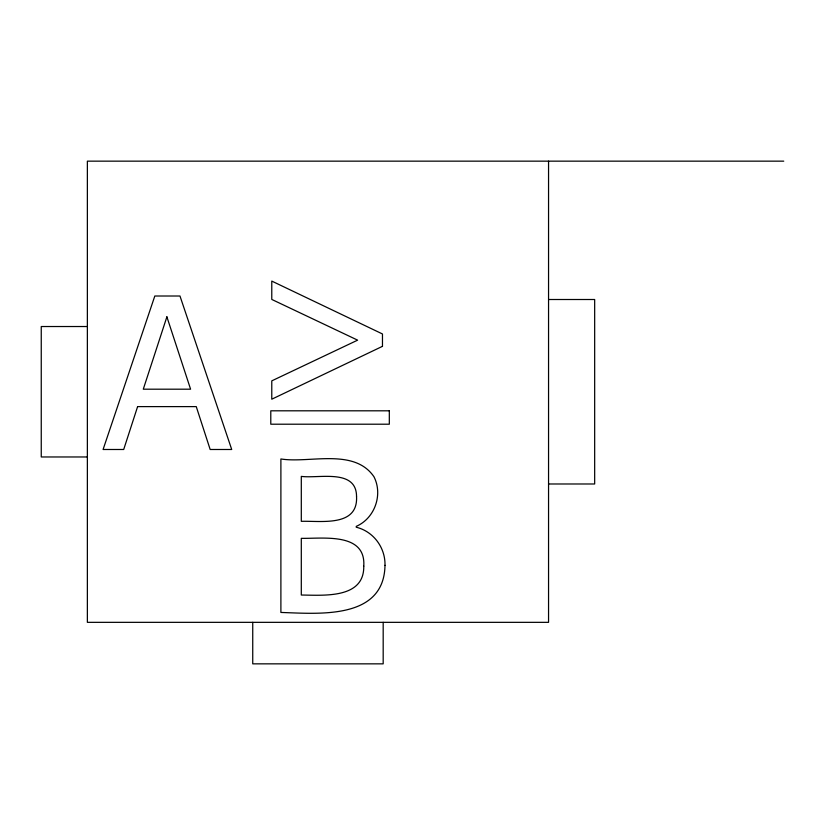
<?xml version="1.0" encoding="UTF-8"?>
<svg xmlns="http://www.w3.org/2000/svg" width="825" height="825" viewBox="0 0 825 825"><rect width="100%" height="100%" fill="white"/><g stroke="black" fill="none" stroke-linecap="round" stroke-linejoin="round"><path stroke-width="1.24" d="M783.75 161.153L87.367 161.153L87.367 622.339L548.553 622.339L548.553 161.153M548.553 299.506L594.67 299.506L594.67 483.986L548.553 483.986M87.367 326.525L41.25 326.525L41.25 456.968L87.367 456.968M383.182 622.339L383.182 663.847L252.739 663.847L252.739 622.339M363.763 566.167C364.351 599.012 323.441 595.217 301.3 595.031L301.3 538.333C322.895 538.777 366.083 532.104 363.763 566.167M384.997 565.342C384.027 620.163 318.264 613.604 280.892 612.449L280.892 458.968C309.55 463.547 354.007 447.645 373.962 476.747C383.12 494.701 374.787 518.306 356.235 526.381L356.235 527.206C373.498 531.465 385.44 547.656 384.997 565.342M356.544 496.485C358.194 527.247 320.904 520.699 301.3 521.328L301.3 476.386C318.708 478.748 356.431 468.311 356.544 496.485M137.61 406.612L123.698 449.491L103.084 449.491L154.822 296.01L179.974 296.01L231.712 449.491L210.169 449.491L196.257 406.612L137.61 406.612M166.887 316.831L143.282 389.194L190.585 389.194L166.887 316.831M382.47 346.335L271.776 399.207L271.776 380.861L357.627 340.147L271.776 299.434L271.776 281.088L382.47 333.97L382.47 346.335M389.317 410.809L270.786 410.809L270.786 424.205L389.317 424.205L389.317 410.809"/></g></svg>
